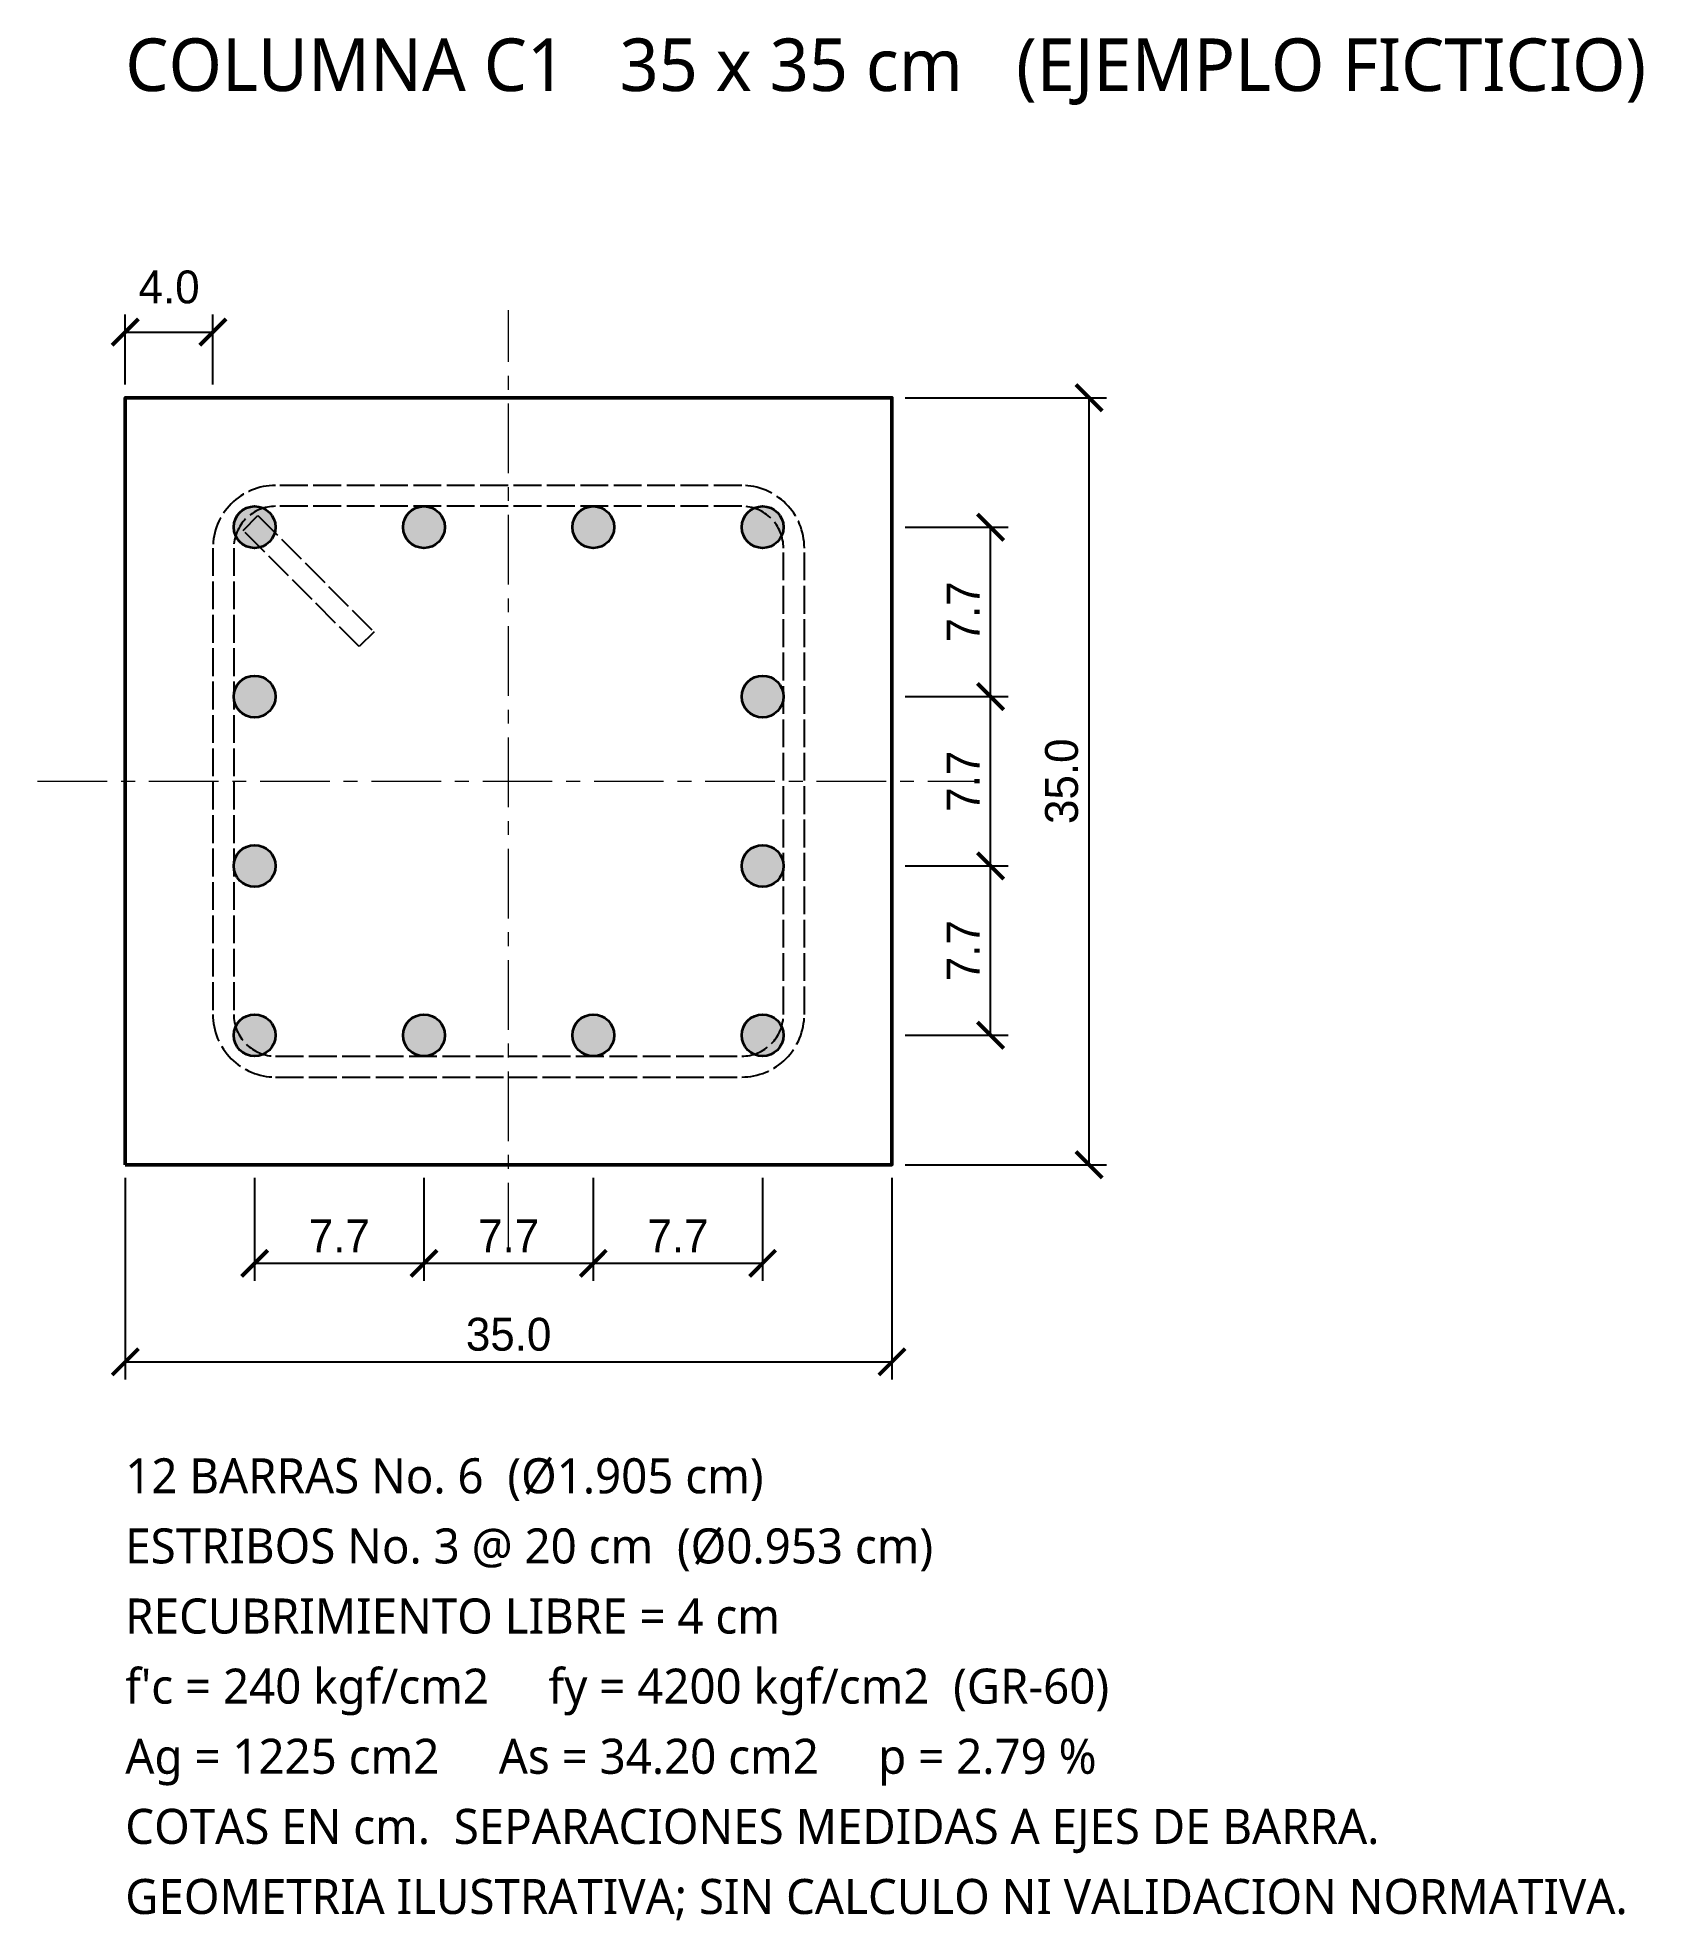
# Model space of a CAD drawing. Header units: centimetres. Extents: x -21.5 to 51.8, y -52 to 33.9.
import ezdxf

# ---------------------------------------------------------------- set-up
doc = ezdxf.new("R2010")
doc.units = ezdxf.units.CM
doc.linetypes.add('CENTER', pattern=[5.08, 3.175, -0.635, 0.635, -0.635])
doc.linetypes.add('DASHED', pattern=[1.524, 1.27, -0.254])
for name, color, linetype, lineweight in [('ACERO', 1, 'CONTINUOUS', 35), ('COTAS', 4, 'CONTINUOUS', 18), ('EJES', 8, 'CENTER', 13), ('ESTRIBO', 3, 'DASHED', 25), ('HORMIGON', 7, 'CONTINUOUS', 50), ('TEXTO', 7, 'CONTINUOUS', 18)]:
    doc.layers.add(name, color=color, linetype=linetype, lineweight=lineweight)
doc.styles.add('OpenSans', font='OpenSans-Regular.ttf')
doc.dimstyles.new('ESQ', dxfattribs={"dimtxt": 1.5, "dimasz": 1.2, "dimexe": 0.8, "dimexo": 0.6, "dimgap": 0.5, "dimtad": 1, "dimdec": 1, "dimzin": 0, "dimdsep": 46, "dimblk": 'ARCHTICK', "dimcen": 2.5, "dimclrd": 4, "dimclre": 4, "dimclrt": 4, "dimazin": 3, "dimtfac": 1, "dimtmove": 0, "dimatfit": 3})

# ---------------------------------------------------------------- blocks, each defined once
blk = doc.blocks.new('_ARCHTICK')
at = {"color": 0, "linetype": 'BYBLOCK', "const_width": 0.15}
blk.add_lwpolyline([(-0.5, -0.5), (0.5, 0.5)], dxfattribs=at)

msp = doc.modelspace()

# ---------------------------------------------------------------- hatches: boundary and pattern name
at = {"layer": 'ACERO'}
h = msp.add_hatch(color=256, dxfattribs=at)
h.dxf.hatch_style = 1
edge = h.paths.add_edge_path()
edge.add_arc((-11.595, 11.595), 0.953, 0, 360)
h = msp.add_hatch(color=256, dxfattribs=at)
h.dxf.hatch_style = 1
edge = h.paths.add_edge_path()
edge.add_arc((-3.865, 11.595), 0.953, 0, 360)
h = msp.add_hatch(color=256, dxfattribs=at)
h.dxf.hatch_style = 1
edge = h.paths.add_edge_path()
edge.add_arc((3.865, 11.595), 0.953, 0, 360)
h = msp.add_hatch(color=256, dxfattribs=at)
h.dxf.hatch_style = 1
edge = h.paths.add_edge_path()
edge.add_arc((11.595, 11.595), 0.953, 0, 360)
h = msp.add_hatch(color=256, dxfattribs=at)
h.dxf.hatch_style = 1
edge = h.paths.add_edge_path()
edge.add_arc((-11.595, 3.865), 0.953, 0, 360)
h = msp.add_hatch(color=256, dxfattribs=at)
h.dxf.hatch_style = 1
edge = h.paths.add_edge_path()
edge.add_arc((11.595, 3.865), 0.953, 0, 360)
h = msp.add_hatch(color=256, dxfattribs=at)
h.dxf.hatch_style = 1
edge = h.paths.add_edge_path()
edge.add_arc((-11.595, -3.865), 0.953, 0, 360)
h = msp.add_hatch(color=256, dxfattribs=at)
h.dxf.hatch_style = 1
edge = h.paths.add_edge_path()
edge.add_arc((11.595, -3.865), 0.953, 0, 360)
h = msp.add_hatch(color=256, dxfattribs=at)
h.dxf.hatch_style = 1
edge = h.paths.add_edge_path()
edge.add_arc((-11.595, -11.595), 0.953, 0, 360)
h = msp.add_hatch(color=256, dxfattribs=at)
h.dxf.hatch_style = 1
edge = h.paths.add_edge_path()
edge.add_arc((-3.865, -11.595), 0.953, 0, 360)
h = msp.add_hatch(color=256, dxfattribs=at)
h.dxf.hatch_style = 1
edge = h.paths.add_edge_path()
edge.add_arc((3.865, -11.595), 0.953, 0, 360)
h = msp.add_hatch(color=256, dxfattribs=at)
h.dxf.hatch_style = 1
edge = h.paths.add_edge_path()
edge.add_arc((11.595, -11.595), 0.953, 0, 360)

# ---------------------------------------------------------------- linework, layer by layer
for centre in [(-11.595, 11.595), (-3.865, 11.595), (3.865, 11.595), (11.595, 11.595), (-11.595, 3.865), (11.595, 3.865), (-11.595, -3.865), (11.595, -3.865), (-11.595, -11.595), (-3.865, -11.595), (3.865, -11.595), (11.595, -11.595)]:
    msp.add_circle(centre, 0.953, dxfattribs=at)
at = {"layer": 'EJES'}
for p, q in [((0, -21.5), (0, 21.5)), ((-21.5, 0), (21.5, 0))]:
    msp.add_line(p, q, dxfattribs=at)
at = {"layer": 'ESTRIBO'}
for points in [[(-10.641, -13.5), (10.641, -13.5, 0.414214), (13.5, -10.641), (13.5, 10.641, 0.414214), (10.641, 13.5), (-10.641, 13.5, 0.414214), (-13.5, 10.641), (-13.5, -10.641, 0.414214)], [(-10.641, -12.547), (10.641, -12.547, 0.414214), (12.547, -10.641), (12.547, 10.641, 0.414214), (10.641, 12.547), (-10.641, 12.547, 0.414214), (-12.547, 10.641), (-12.547, -10.641, 0.414214)]]:
    msp.add_lwpolyline(points, format="xyb", close=True, dxfattribs=at)
msp.add_lwpolyline([(-11.448, 12.122), (-6.144, 6.818), (-6.818, 6.144), (-12.122, 11.448)], close=True, dxfattribs=at)
at = {"layer": 'HORMIGON'}
msp.add_lwpolyline([(-17.5, -17.5), (17.5, -17.5), (17.5, 17.5), (-17.5, 17.5)], close=True, dxfattribs=at)

# ---------------------------------------------------------------- texts
at = {"layer": 'TEXTO', "style": 'OpenSans'}
for s, height, p in [('COLUMNA C1   35 x 35 cm   (EJEMPLO FICTICIO)', 2.4, (-17.5, 31.5)), ('12 BARRAS No. 6  (Ø1.905 cm)', 1.6, (-17.5, -32.5)), ('ESTRIBOS No. 3 @ 20 cm  (Ø0.953 cm)', 1.6, (-17.5, -35.7)), ('RECUBRIMIENTO LIBRE = 4 cm', 1.6, (-17.5, -38.9)), ("f'c = 240 kgf/cm2     fy = 4200 kgf/cm2  (GR-60)", 1.6, (-17.5, -42.1)), ('Ag = 1225 cm2     As = 34.20 cm2     p = 2.79 %', 1.6, (-17.5, -45.3)), ('COTAS EN cm.  SEPARACIONES MEDIDAS A EJES DE BARRA.', 1.6, (-17.5, -48.5)), ('GEOMETRIA ILUSTRATIVA; SIN CALCULO NI VALIDACION NORMATIVA.', 1.6, (-17.5, -51.7))]:
    msp.add_text(s, height=height, dxfattribs=at).set_placement(p)

# ---------------------------------------------------------------- dimensions: what is measured, and where the dimension line sits
at = {"layer": 'COTAS'}
for base, p1, p2 in [((-17.5, 20.5), (-17.5, 17.5), (-13.5, 17.5)), ((-17.5, -26.5), (-17.5, -17.5), (17.5, -17.5)), ((-11.595, -22), (-11.595, -17.5), (-3.865, -17.5)), ((-3.865, -22), (-3.865, -17.5), (3.865, -17.5)), ((3.865, -22), (3.865, -17.5), (11.595, -17.5))]:
    msp.add_linear_dim(base=base, p1=p1, p2=p2, dimstyle='ESQ', dxfattribs=at).render()
for base, p1, p2 in [((26.5, -17.5), (17.5, -17.5), (17.5, 17.5)), ((22, 3.865), (17.5, 3.865), (17.5, 11.595)), ((22, -3.865), (17.5, -3.865), (17.5, 3.865)), ((22, -11.595), (17.5, -11.595), (17.5, -3.865))]:
    msp.add_linear_dim(base=base, p1=p1, p2=p2, angle=90, dimstyle='ESQ', dxfattribs=at).render()

doc.saveas('drawing.dxf')
